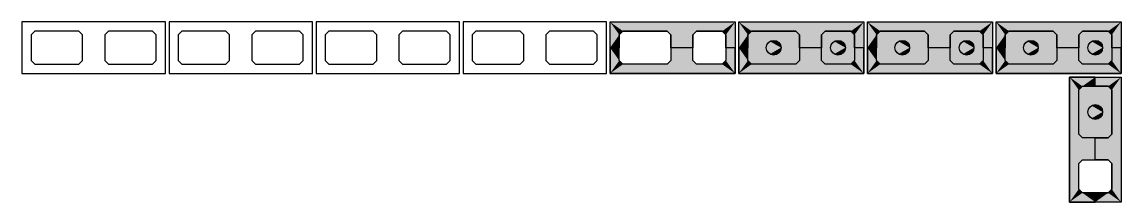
# Model space of a CAD drawing. Extents: x -1 to 122, y -1 to 61.
# Drawn here: x 25.3 to 31.28, y 19.12 to 20.1 of the extents above; entities that cross this region are included whole.
import ezdxf

# ---------------------------------------------------------------- set-up
doc = ezdxf.new("R2010")
doc.units = 0
doc.header["$MEASUREMENT"] = 0
for name, color, linetype in [('PENA_01', 1, 'CONTINUOUS'), ('PENA_02', 2, 'CONTINUOUS'), ('PENA_03', 3, 'CONTINUOUS'), ('PENA_11', 252, 'CONTINUOUS'), ('PENA_21', 100, 'CONTINUOUS')]:
    doc.layers.add(name, color=color, linetype=linetype)

msp = doc.modelspace()

# ---------------------------------------------------------------- linework, layer by layer
at = {"layer": 'PENA_01', "linetype": 'Continuous'}
for points in [[(25.631214, 20.034752), (25.611214, 20.054752), (25.371214, 20.054752), (25.351214, 20.034752), (25.351214, 19.894752), (25.371214, 19.874752), (25.611214, 19.874752), (25.631214, 19.894752), (25.631214, 20.034752)], [(26.031214, 20.034752), (26.011214, 20.054752), (25.771214, 20.054752), (25.751214, 20.034752), (25.751214, 19.894752), (25.771214, 19.874752), (26.011214, 19.874752), (26.031214, 19.894752), (26.031214, 20.034752)], [(26.431214, 20.034752), (26.411214, 20.054752), (26.171214, 20.054752), (26.151214, 20.034752), (26.151214, 19.894752), (26.171214, 19.874752), (26.411214, 19.874752), (26.431214, 19.894752), (26.431214, 20.034752)], [(26.831214, 20.034752), (26.811214, 20.054752), (26.571214, 20.054752), (26.551214, 20.034752), (26.551214, 19.894752), (26.571214, 19.874752), (26.811214, 19.874752), (26.831214, 19.894752), (26.831214, 20.034752)], [(27.231214, 20.034752), (27.211214, 20.054752), (26.971214, 20.054752), (26.951214, 20.034752), (26.951214, 19.894752), (26.971214, 19.874752), (27.211214, 19.874752), (27.231214, 19.894752), (27.231214, 20.034752)], [(27.631214, 20.034752), (27.611214, 20.054752), (27.371214, 20.054752), (27.351214, 20.034752), (27.351214, 19.894752), (27.371214, 19.874752), (27.611214, 19.874752), (27.631214, 19.894752), (27.631214, 20.034752)], [(28.031214, 20.034752), (28.011214, 20.054752), (27.771214, 20.054752), (27.751214, 20.034752), (27.751214, 19.894752), (27.771214, 19.874752), (28.011214, 19.874752), (28.031214, 19.894752), (28.031214, 20.034752)], [(28.431214, 20.034752), (28.411214, 20.054752), (28.171214, 20.054752), (28.151214, 20.034752), (28.151214, 19.894752), (28.171214, 19.874752), (28.411214, 19.874752), (28.431214, 19.894752), (28.431214, 20.034752)], [(28.811214, 19.874752), (28.571214, 19.874752), (28.551214, 19.894752), (28.551214, 20.034752), (28.571214, 20.054752), (28.811214, 20.054752), (28.831214, 20.034752), (28.831214, 19.894752), (28.811214, 19.874752)], [(29.111214, 19.874752), (28.971214, 19.874752), (28.951214, 19.894752), (28.951214, 20.034752), (28.971214, 20.054752), (29.111214, 20.054752), (29.131214, 20.034752), (29.131214, 19.894752), (29.111214, 19.874752)], [(29.511214, 19.874752), (29.271214, 19.874752), (29.251214, 19.894752), (29.251214, 20.034752), (29.271214, 20.054752), (29.511214, 20.054752), (29.531214, 20.034752), (29.531214, 19.894752), (29.511214, 19.874752)], [(29.811214, 19.874752), (29.671214, 19.874752), (29.651214, 19.894752), (29.651214, 20.034752), (29.671214, 20.054752), (29.811214, 20.054752), (29.831214, 20.034752), (29.831214, 19.894752), (29.811214, 19.874752)], [(30.211214, 19.874752), (29.971214, 19.874752), (29.951214, 19.894752), (29.951214, 20.034752), (29.971214, 20.054752), (30.211214, 20.054752), (30.231214, 20.034752), (30.231214, 19.894752), (30.211214, 19.874752)], [(30.511214, 19.874752), (30.371214, 19.874752), (30.351214, 19.894752), (30.351214, 20.034752), (30.371214, 20.054752), (30.511214, 20.054752), (30.531214, 20.034752), (30.531214, 19.894752), (30.511214, 19.874752)], [(30.911214, 19.874752), (30.671214, 19.874752), (30.651214, 19.894752), (30.651214, 20.034752), (30.671214, 20.054752), (30.911214, 20.054752), (30.931214, 20.034752), (30.931214, 19.894752), (30.911214, 19.874752)], [(31.211214, 19.874752), (31.071214, 19.874752), (31.051214, 19.894752), (31.051214, 20.034752), (31.071214, 20.054752), (31.211214, 20.054752), (31.231214, 20.034752), (31.231214, 19.894752), (31.211214, 19.874752)], [(31.051214, 19.494752), (31.051214, 19.734752), (31.071214, 19.754752), (31.211214, 19.754752), (31.231214, 19.734752), (31.231214, 19.494752), (31.211214, 19.474752), (31.071214, 19.474752), (31.051214, 19.494752)], [(31.051214, 19.194752), (31.051214, 19.334752), (31.071214, 19.354752), (31.211214, 19.354752), (31.231214, 19.334752), (31.231214, 19.194752), (31.211214, 19.174752), (31.071214, 19.174752), (31.051214, 19.194752)]]:
    msp.add_lwpolyline(points, dxfattribs=at)
at = {"layer": 'PENA_02', "linetype": 'Continuous'}
for points in [[(26.081214, 20.104752), (25.301214, 20.104752), (25.301214, 19.824752), (26.081214, 19.824752), (26.081214, 20.104752)], [(26.881214, 20.104752), (26.101214, 20.104752), (26.101214, 19.824752), (26.881214, 19.824752), (26.881214, 20.104752)], [(27.681214, 20.104752), (26.901214, 20.104752), (26.901214, 19.824752), (27.681214, 19.824752), (27.681214, 20.104752)], [(28.481214, 20.104752), (27.701214, 20.104752), (27.701214, 19.824752), (28.481214, 19.824752), (28.481214, 20.104752)], [(29.181214, 19.824752), (28.501214, 19.824752), (28.501214, 20.104752), (29.181214, 20.104752), (29.181214, 19.824752)], [(29.881214, 19.824752), (29.201214, 19.824752), (29.201214, 20.104752), (29.881214, 20.104752), (29.881214, 19.824752)], [(30.581214, 19.824752), (29.901214, 19.824752), (29.901214, 20.104752), (30.581214, 20.104752), (30.581214, 19.824752)], [(31.281214, 19.824752), (30.601214, 19.824752), (30.601214, 20.104752), (31.281214, 20.104752), (31.281214, 19.824752)], [(31.001214, 19.124752), (31.001214, 19.804752), (31.281214, 19.804752), (31.281214, 19.124752), (31.001214, 19.124752)]]:
    msp.add_lwpolyline(points, dxfattribs=at)
at = {"layer": 'PENA_03', "linetype": 'Continuous'}
for points in [[(29.531214, 19.894752), (29.511214, 19.874752), (29.271214, 19.874752), (29.251214, 19.894752), (29.251214, 20.034752), (29.271214, 20.054752), (29.511214, 20.054752), (29.531214, 20.034752), (29.531214, 19.894752)], [(29.831214, 19.894752), (29.811214, 19.874752), (29.671214, 19.874752), (29.651214, 19.894752), (29.651214, 20.034752), (29.671214, 20.054752), (29.811214, 20.054752), (29.831214, 20.034752), (29.831214, 19.894752)], [(30.231214, 19.894752), (30.211214, 19.874752), (29.971214, 19.874752), (29.951214, 19.894752), (29.951214, 20.034752), (29.971214, 20.054752), (30.211214, 20.054752), (30.231214, 20.034752), (30.231214, 19.894752)], [(30.531214, 19.894752), (30.511214, 19.874752), (30.371214, 19.874752), (30.351214, 19.894752), (30.351214, 20.034752), (30.371214, 20.054752), (30.511214, 20.054752), (30.531214, 20.034752), (30.531214, 19.894752)], [(30.931214, 19.894752), (30.911214, 19.874752), (30.671214, 19.874752), (30.651214, 19.894752), (30.651214, 20.034752), (30.671214, 20.054752), (30.911214, 20.054752), (30.931214, 20.034752), (30.931214, 19.894752)], [(31.231214, 19.894752), (31.211214, 19.874752), (31.071214, 19.874752), (31.051214, 19.894752), (31.051214, 20.034752), (31.071214, 20.054752), (31.211214, 20.054752), (31.231214, 20.034752), (31.231214, 19.894752)], [(31.071214, 19.474752), (31.051214, 19.494752), (31.051214, 19.734752), (31.071214, 19.754752), (31.211214, 19.754752), (31.231214, 19.734752), (31.231214, 19.494752), (31.211214, 19.474752), (31.071214, 19.474752)]]:
    msp.add_lwpolyline(points, dxfattribs=at)
for centre in [(29.391214, 19.964752), (29.741214, 19.964752), (30.091214, 19.964752), (30.441214, 19.964752), (30.791214, 19.964752), (31.141214, 19.964752), (31.141214, 19.614752)]:
    msp.add_circle(centre, 0.04, dxfattribs=at)
for points in [[(29.431214, 19.964752), (29.371214, 19.999393), (29.353626, 19.978433)], [(29.431214, 19.964752), (29.353626, 19.978433), (29.353626, 19.951071)], [(29.431214, 19.964752), (29.39816, 20.004144), (29.371214, 19.999393)], [(29.431214, 19.964752), (29.421855, 19.990463), (29.39816, 20.004144)], [(29.781214, 19.964752), (29.721214, 19.999393), (29.703626, 19.978433)], [(29.781214, 19.964752), (29.703626, 19.978433), (29.703626, 19.951071)], [(29.781214, 19.964752), (29.74816, 20.004144), (29.721214, 19.999393)], [(29.781214, 19.964752), (29.771855, 19.990463), (29.74816, 20.004144)], [(30.131214, 19.964752), (30.071214, 19.999393), (30.053626, 19.978433)], [(30.131214, 19.964752), (30.053626, 19.978433), (30.053626, 19.951071)], [(30.131214, 19.964752), (30.09816, 20.004144), (30.071214, 19.999393)], [(30.131214, 19.964752), (30.121855, 19.990463), (30.09816, 20.004144)], [(30.481214, 19.964752), (30.421214, 19.999393), (30.403626, 19.978433)], [(30.481214, 19.964752), (30.403626, 19.978433), (30.403626, 19.951071)], [(30.481214, 19.964752), (30.44816, 20.004144), (30.421214, 19.999393)], [(30.481214, 19.964752), (30.471855, 19.990463), (30.44816, 20.004144)], [(30.831214, 19.964752), (30.771214, 19.999393), (30.753626, 19.978433)], [(30.831214, 19.964752), (30.753626, 19.978433), (30.753626, 19.951071)], [(30.831214, 19.964752), (30.79816, 20.004144), (30.771214, 19.999393)], [(30.831214, 19.964752), (30.821855, 19.990463), (30.79816, 20.004144)], [(31.181214, 19.964752), (31.121214, 19.999393), (31.103626, 19.978433)], [(31.181214, 19.964752), (31.103626, 19.978433), (31.103626, 19.951071)], [(31.181214, 19.964752), (31.14816, 20.004144), (31.121214, 19.999393)], [(31.181214, 19.964752), (31.171855, 19.990463), (31.14816, 20.004144)], [(29.431214, 19.964752), (29.353626, 19.951071), (29.371214, 19.930111)], [(29.431214, 19.964752), (29.371214, 19.930111), (29.39816, 19.92536)], [(29.431214, 19.964752), (29.39816, 19.92536), (29.421855, 19.93904)], [(29.431214, 19.964752), (29.421855, 19.93904), (29.431214, 19.964752)], [(29.781214, 19.964752), (29.703626, 19.951071), (29.721214, 19.930111)], [(29.781214, 19.964752), (29.721214, 19.930111), (29.74816, 19.92536)], [(29.781214, 19.964752), (29.74816, 19.92536), (29.771855, 19.93904)], [(29.781214, 19.964752), (29.771855, 19.93904), (29.781214, 19.964752)], [(30.131214, 19.964752), (30.053626, 19.951071), (30.071214, 19.930111)], [(30.131214, 19.964752), (30.071214, 19.930111), (30.09816, 19.92536)], [(30.131214, 19.964752), (30.09816, 19.92536), (30.121855, 19.93904)], [(30.131214, 19.964752), (30.121855, 19.93904), (30.131214, 19.964752)], [(30.481214, 19.964752), (30.403626, 19.951071), (30.421214, 19.930111)], [(30.481214, 19.964752), (30.421214, 19.930111), (30.44816, 19.92536)], [(30.481214, 19.964752), (30.44816, 19.92536), (30.471855, 19.93904)], [(30.481214, 19.964752), (30.471855, 19.93904), (30.481214, 19.964752)], [(30.831214, 19.964752), (30.753626, 19.951071), (30.771214, 19.930111)], [(30.831214, 19.964752), (30.771214, 19.930111), (30.79816, 19.92536)], [(30.831214, 19.964752), (30.79816, 19.92536), (30.821855, 19.93904)], [(30.831214, 19.964752), (30.821855, 19.93904), (30.831214, 19.964752)], [(31.181214, 19.964752), (31.103626, 19.951071), (31.121214, 19.930111)], [(31.181214, 19.964752), (31.121214, 19.930111), (31.14816, 19.92536)], [(31.181214, 19.964752), (31.14816, 19.92536), (31.171855, 19.93904)], [(31.181214, 19.964752), (31.171855, 19.93904), (31.181214, 19.964752)], [(31.181214, 19.614752), (31.121214, 19.649393), (31.103626, 19.628433)], [(31.181214, 19.614752), (31.103626, 19.628433), (31.103626, 19.601071)], [(31.181214, 19.614752), (31.103626, 19.601071), (31.121214, 19.580111)], [(31.181214, 19.614752), (31.14816, 19.654144), (31.121214, 19.649393)], [(31.181214, 19.614752), (31.121214, 19.580111), (31.14816, 19.57536)], [(31.181214, 19.614752), (31.171855, 19.640463), (31.14816, 19.654144)], [(31.181214, 19.614752), (31.14816, 19.57536), (31.171855, 19.58904)], [(31.181214, 19.614752), (31.171855, 19.58904), (31.181214, 19.614752)]]:
    msp.add_solid(points, dxfattribs=at)
at = {"layer": 'PENA_11', "linetype": 'Continuous'}
for points in [[(29.531214, 19.894752), (29.251214, 20.034752), (29.271214, 20.054752)], [(29.531214, 19.894752), (29.251214, 19.894752), (29.251214, 20.034752)], [(29.531214, 19.894752), (29.271214, 20.054752), (29.511214, 20.054752)], [(29.531214, 19.894752), (29.511214, 20.054752), (29.531214, 20.034752)], [(29.531214, 19.894752), (29.531214, 20.034752), (29.531214, 19.894752)], [(29.831214, 19.894752), (29.651214, 20.034752), (29.671214, 20.054752)], [(29.831214, 19.894752), (29.651214, 19.894752), (29.651214, 20.034752)], [(29.831214, 19.894752), (29.671214, 20.054752), (29.811214, 20.054752)], [(29.831214, 19.894752), (29.811214, 20.054752), (29.831214, 20.034752)], [(29.831214, 19.894752), (29.831214, 20.034752), (29.831214, 19.894752)], [(30.231214, 19.894752), (29.951214, 20.034752), (29.971214, 20.054752)], [(30.231214, 19.894752), (29.951214, 19.894752), (29.951214, 20.034752)], [(30.231214, 19.894752), (29.971214, 20.054752), (30.211214, 20.054752)], [(30.231214, 19.894752), (30.211214, 20.054752), (30.231214, 20.034752)], [(30.231214, 19.894752), (30.231214, 20.034752), (30.231214, 19.894752)], [(30.531214, 19.894752), (30.351214, 20.034752), (30.371214, 20.054752)], [(30.531214, 19.894752), (30.351214, 19.894752), (30.351214, 20.034752)], [(30.531214, 19.894752), (30.371214, 20.054752), (30.511214, 20.054752)], [(30.531214, 19.894752), (30.511214, 20.054752), (30.531214, 20.034752)], [(30.531214, 19.894752), (30.531214, 20.034752), (30.531214, 19.894752)], [(30.931214, 19.894752), (30.651214, 20.034752), (30.671214, 20.054752)], [(30.931214, 19.894752), (30.651214, 19.894752), (30.651214, 20.034752)], [(30.931214, 19.894752), (30.671214, 20.054752), (30.911214, 20.054752)], [(30.931214, 19.894752), (30.911214, 20.054752), (30.931214, 20.034752)], [(30.931214, 19.894752), (30.931214, 20.034752), (30.931214, 19.894752)], [(31.231214, 19.894752), (31.051214, 20.034752), (31.071214, 20.054752)], [(31.231214, 19.894752), (31.051214, 19.894752), (31.051214, 20.034752)], [(31.231214, 19.894752), (31.071214, 20.054752), (31.211214, 20.054752)], [(31.231214, 19.894752), (31.211214, 20.054752), (31.231214, 20.034752)], [(31.231214, 19.894752), (31.231214, 20.034752), (31.231214, 19.894752)], [(29.531214, 19.894752), (29.271214, 19.874752), (29.251214, 19.894752)], [(29.531214, 19.894752), (29.511214, 19.874752), (29.271214, 19.874752)], [(29.831214, 19.894752), (29.671214, 19.874752), (29.651214, 19.894752)], [(29.831214, 19.894752), (29.811214, 19.874752), (29.671214, 19.874752)], [(30.231214, 19.894752), (29.971214, 19.874752), (29.951214, 19.894752)], [(30.231214, 19.894752), (30.211214, 19.874752), (29.971214, 19.874752)], [(30.531214, 19.894752), (30.371214, 19.874752), (30.351214, 19.894752)], [(30.531214, 19.894752), (30.511214, 19.874752), (30.371214, 19.874752)], [(30.931214, 19.894752), (30.671214, 19.874752), (30.651214, 19.894752)], [(30.931214, 19.894752), (30.911214, 19.874752), (30.671214, 19.874752)], [(31.231214, 19.894752), (31.071214, 19.874752), (31.051214, 19.894752)], [(31.231214, 19.894752), (31.211214, 19.874752), (31.071214, 19.874752)], [(31.071214, 19.474752), (31.051214, 19.734752), (31.071214, 19.754752)], [(31.071214, 19.474752), (31.051214, 19.494752), (31.051214, 19.734752)], [(31.071214, 19.474752), (31.071214, 19.754752), (31.211214, 19.754752)], [(31.071214, 19.474752), (31.211214, 19.754752), (31.231214, 19.734752)], [(31.071214, 19.474752), (31.231214, 19.734752), (31.231214, 19.494752)], [(31.071214, 19.474752), (31.231214, 19.494752), (31.211214, 19.474752)], [(31.071214, 19.474752), (31.211214, 19.474752), (31.071214, 19.474752)]]:
    msp.add_solid(points, dxfattribs=at)
at = {"layer": 'PENA_21', "linetype": 'Continuous'}
for points in [[(29.181214, 19.964752), (29.131214, 19.964752), (29.131214, 20.034752), (29.111214, 20.054752), (28.971214, 20.054752), (28.951214, 20.034752), (28.951214, 19.964752), (28.831214, 19.964752), (28.831214, 20.034752), (28.811214, 20.054752), (28.571214, 20.054752), (28.551214, 20.034752), (28.551214, 19.964752), (28.501214, 19.964752), (28.501214, 20.104752), (29.181214, 20.104752), (29.181214, 19.964752)], [(29.881214, 19.964752), (29.831214, 19.964752), (29.831214, 20.034752), (29.811214, 20.054752), (29.671214, 20.054752), (29.651214, 20.034752), (29.651214, 19.964752), (29.531214, 19.964752), (29.531214, 20.034752), (29.511214, 20.054752), (29.271214, 20.054752), (29.251214, 20.034752), (29.251214, 19.964752), (29.201214, 19.964752), (29.201214, 20.104752), (29.881214, 20.104752), (29.881214, 19.964752)], [(30.581214, 19.964752), (30.531214, 19.964752), (30.531214, 20.034752), (30.511214, 20.054752), (30.371214, 20.054752), (30.351214, 20.034752), (30.351214, 19.964752), (30.231214, 19.964752), (30.231214, 20.034752), (30.211214, 20.054752), (29.971214, 20.054752), (29.951214, 20.034752), (29.951214, 19.964752), (29.901214, 19.964752), (29.901214, 20.104752), (30.581214, 20.104752), (30.581214, 19.964752)], [(31.281214, 19.964752), (31.231214, 19.964752), (31.231214, 20.034752), (31.211214, 20.054752), (31.071214, 20.054752), (31.051214, 20.034752), (31.051214, 19.964752), (30.931214, 19.964752), (30.931214, 20.034752), (30.911214, 20.054752), (30.671214, 20.054752), (30.651214, 20.034752), (30.651214, 19.964752), (30.601214, 19.964752), (30.601214, 20.104752), (31.281214, 20.104752), (31.281214, 19.964752)], [(29.181214, 19.964752), (29.131214, 19.964752), (29.131214, 19.894752), (29.111214, 19.874752), (28.971214, 19.874752), (28.951214, 19.894752), (28.951214, 19.964752), (28.831214, 19.964752), (28.831214, 19.894752), (28.811214, 19.874752), (28.571214, 19.874752), (28.551214, 19.894752), (28.551214, 19.964752), (28.501214, 19.964752), (28.501214, 19.824752), (29.181214, 19.824752), (29.181214, 19.964752)], [(29.881214, 19.964752), (29.831214, 19.964752), (29.831214, 19.894752), (29.811214, 19.874752), (29.671214, 19.874752), (29.651214, 19.894752), (29.651214, 19.964752), (29.531214, 19.964752), (29.531214, 19.894752), (29.511214, 19.874752), (29.271214, 19.874752), (29.251214, 19.894752), (29.251214, 19.964752), (29.201214, 19.964752), (29.201214, 19.824752), (29.881214, 19.824752), (29.881214, 19.964752)], [(30.581214, 19.964752), (30.531214, 19.964752), (30.531214, 19.894752), (30.511214, 19.874752), (30.371214, 19.874752), (30.351214, 19.894752), (30.351214, 19.964752), (30.231214, 19.964752), (30.231214, 19.894752), (30.211214, 19.874752), (29.971214, 19.874752), (29.951214, 19.894752), (29.951214, 19.964752), (29.901214, 19.964752), (29.901214, 19.824752), (30.581214, 19.824752), (30.581214, 19.964752)], [(31.281214, 19.964752), (31.231214, 19.964752), (31.231214, 19.894752), (31.211214, 19.874752), (31.071214, 19.874752), (31.051214, 19.894752), (31.051214, 19.964752), (30.931214, 19.964752), (30.931214, 19.894752), (30.911214, 19.874752), (30.671214, 19.874752), (30.651214, 19.894752), (30.651214, 19.964752), (30.601214, 19.964752), (30.601214, 19.824752), (31.281214, 19.824752), (31.281214, 19.964752)], [(31.141214, 19.124752), (31.141214, 19.174752), (31.071214, 19.174752), (31.051214, 19.194752), (31.051214, 19.334752), (31.071214, 19.354752), (31.141214, 19.354752), (31.141214, 19.474752), (31.071214, 19.474752), (31.051214, 19.494752), (31.051214, 19.734752), (31.071214, 19.754752), (31.141214, 19.754752), (31.141214, 19.804752), (31.001214, 19.804752), (31.001214, 19.124752), (31.141214, 19.124752)], [(31.141214, 19.124752), (31.141214, 19.174752), (31.211214, 19.174752), (31.231214, 19.194752), (31.231214, 19.334752), (31.211214, 19.354752), (31.141214, 19.354752), (31.141214, 19.474752), (31.211214, 19.474752), (31.231214, 19.494752), (31.231214, 19.734752), (31.211214, 19.754752), (31.141214, 19.754752), (31.141214, 19.804752), (31.281214, 19.804752), (31.281214, 19.124752), (31.141214, 19.124752)]]:
    msp.add_lwpolyline(points, dxfattribs=at)
for points in [[(29.181214, 20.104752), (28.571214, 20.054752), (28.501214, 20.104752)], [(28.571214, 20.054752), (28.551214, 20.034752), (28.501214, 20.104752)], [(28.501214, 20.104752), (28.551214, 20.034752), (28.501214, 19.964752)], [(28.811214, 20.054752), (28.571214, 20.054752), (29.181214, 20.104752)], [(28.831214, 20.034752), (28.811214, 20.054752), (29.181214, 20.104752)], [(29.181214, 20.104752), (28.971214, 20.054752), (28.831214, 20.034752)], [(29.181214, 20.104752), (29.111214, 20.054752), (28.971214, 20.054752)], [(29.181214, 20.104752), (29.131214, 20.034752), (29.111214, 20.054752)], [(29.181214, 20.104752), (29.181214, 19.964752), (29.131214, 19.964752)], [(29.181214, 20.104752), (29.131214, 19.964752), (29.131214, 20.034752)], [(29.881214, 20.104752), (29.271214, 20.054752), (29.201214, 20.104752)], [(29.271214, 20.054752), (29.251214, 20.034752), (29.201214, 20.104752)], [(29.201214, 20.104752), (29.251214, 20.034752), (29.201214, 19.964752)], [(29.511214, 20.054752), (29.271214, 20.054752), (29.881214, 20.104752)], [(29.531214, 20.034752), (29.511214, 20.054752), (29.881214, 20.104752)], [(29.881214, 20.104752), (29.671214, 20.054752), (29.531214, 20.034752)], [(29.881214, 20.104752), (29.811214, 20.054752), (29.671214, 20.054752)], [(29.881214, 20.104752), (29.831214, 20.034752), (29.811214, 20.054752)], [(29.881214, 20.104752), (29.881214, 19.964752), (29.831214, 19.964752)], [(29.881214, 20.104752), (29.831214, 19.964752), (29.831214, 20.034752)], [(30.581214, 20.104752), (29.971214, 20.054752), (29.901214, 20.104752)], [(29.971214, 20.054752), (29.951214, 20.034752), (29.901214, 20.104752)], [(29.901214, 20.104752), (29.951214, 20.034752), (29.901214, 19.964752)], [(30.211214, 20.054752), (29.971214, 20.054752), (30.581214, 20.104752)], [(30.231214, 20.034752), (30.211214, 20.054752), (30.581214, 20.104752)], [(30.581214, 20.104752), (30.371214, 20.054752), (30.231214, 20.034752)], [(30.581214, 20.104752), (30.511214, 20.054752), (30.371214, 20.054752)], [(30.581214, 20.104752), (30.531214, 20.034752), (30.511214, 20.054752)], [(30.581214, 20.104752), (30.581214, 19.964752), (30.531214, 19.964752)], [(30.581214, 20.104752), (30.531214, 19.964752), (30.531214, 20.034752)], [(31.281214, 20.104752), (30.671214, 20.054752), (30.601214, 20.104752)], [(30.671214, 20.054752), (30.651214, 20.034752), (30.601214, 20.104752)], [(30.601214, 20.104752), (30.651214, 20.034752), (30.601214, 19.964752)], [(30.911214, 20.054752), (30.671214, 20.054752), (31.281214, 20.104752)], [(30.931214, 20.034752), (30.911214, 20.054752), (31.281214, 20.104752)], [(31.281214, 20.104752), (31.071214, 20.054752), (30.931214, 20.034752)], [(31.281214, 20.104752), (31.211214, 20.054752), (31.071214, 20.054752)], [(31.281214, 20.104752), (31.231214, 20.034752), (31.211214, 20.054752)], [(31.281214, 20.104752), (31.281214, 19.964752), (31.231214, 19.964752)], [(31.281214, 20.104752), (31.231214, 19.964752), (31.231214, 20.034752)], [(28.551214, 20.034752), (28.551214, 19.964752), (28.501214, 19.964752)], [(28.831214, 19.964752), (28.831214, 20.034752), (28.971214, 20.054752)], [(28.831214, 19.964752), (28.971214, 20.054752), (28.951214, 20.034752)], [(28.831214, 19.964752), (28.951214, 20.034752), (28.951214, 19.964752)], [(29.251214, 20.034752), (29.251214, 19.964752), (29.201214, 19.964752)], [(29.531214, 19.964752), (29.531214, 20.034752), (29.671214, 20.054752)], [(29.531214, 19.964752), (29.671214, 20.054752), (29.651214, 20.034752)], [(29.531214, 19.964752), (29.651214, 20.034752), (29.651214, 19.964752)], [(29.951214, 20.034752), (29.951214, 19.964752), (29.901214, 19.964752)], [(30.231214, 19.964752), (30.231214, 20.034752), (30.371214, 20.054752)], [(30.231214, 19.964752), (30.371214, 20.054752), (30.351214, 20.034752)], [(30.231214, 19.964752), (30.351214, 20.034752), (30.351214, 19.964752)], [(30.651214, 20.034752), (30.651214, 19.964752), (30.601214, 19.964752)], [(30.931214, 19.964752), (30.931214, 20.034752), (31.071214, 20.054752)], [(30.931214, 19.964752), (31.071214, 20.054752), (31.051214, 20.034752)], [(30.931214, 19.964752), (31.051214, 20.034752), (31.051214, 19.964752)], [(28.501214, 19.824752), (28.551214, 19.894752), (28.501214, 19.964752)], [(28.551214, 19.894752), (28.551214, 19.964752), (28.501214, 19.964752)], [(28.831214, 19.964752), (28.831214, 19.894752), (28.971214, 19.874752)], [(28.831214, 19.964752), (28.971214, 19.874752), (28.951214, 19.894752)], [(28.831214, 19.964752), (28.951214, 19.894752), (28.951214, 19.964752)], [(29.181214, 19.824752), (29.181214, 19.964752), (29.131214, 19.964752)], [(29.181214, 19.824752), (29.131214, 19.964752), (29.131214, 19.894752)], [(29.201214, 19.824752), (29.251214, 19.894752), (29.201214, 19.964752)], [(29.251214, 19.894752), (29.251214, 19.964752), (29.201214, 19.964752)], [(29.531214, 19.964752), (29.531214, 19.894752), (29.671214, 19.874752)], [(29.531214, 19.964752), (29.671214, 19.874752), (29.651214, 19.894752)], [(29.531214, 19.964752), (29.651214, 19.894752), (29.651214, 19.964752)], [(29.881214, 19.824752), (29.881214, 19.964752), (29.831214, 19.964752)], [(29.881214, 19.824752), (29.831214, 19.964752), (29.831214, 19.894752)], [(29.901214, 19.824752), (29.951214, 19.894752), (29.901214, 19.964752)], [(29.951214, 19.894752), (29.951214, 19.964752), (29.901214, 19.964752)], [(30.231214, 19.964752), (30.231214, 19.894752), (30.371214, 19.874752)], [(30.231214, 19.964752), (30.371214, 19.874752), (30.351214, 19.894752)], [(30.231214, 19.964752), (30.351214, 19.894752), (30.351214, 19.964752)], [(30.581214, 19.824752), (30.581214, 19.964752), (30.531214, 19.964752)], [(30.581214, 19.824752), (30.531214, 19.964752), (30.531214, 19.894752)], [(30.601214, 19.824752), (30.651214, 19.894752), (30.601214, 19.964752)], [(30.651214, 19.894752), (30.651214, 19.964752), (30.601214, 19.964752)], [(30.931214, 19.964752), (30.931214, 19.894752), (31.071214, 19.874752)], [(30.931214, 19.964752), (31.071214, 19.874752), (31.051214, 19.894752)], [(30.931214, 19.964752), (31.051214, 19.894752), (31.051214, 19.964752)], [(31.281214, 19.824752), (31.281214, 19.964752), (31.231214, 19.964752)], [(31.281214, 19.824752), (31.231214, 19.964752), (31.231214, 19.894752)], [(28.571214, 19.874752), (28.551214, 19.894752), (28.501214, 19.824752)], [(29.181214, 19.824752), (28.571214, 19.874752), (28.501214, 19.824752)], [(28.811214, 19.874752), (28.571214, 19.874752), (29.181214, 19.824752)], [(28.831214, 19.894752), (28.811214, 19.874752), (29.181214, 19.824752)], [(29.181214, 19.824752), (28.971214, 19.874752), (28.831214, 19.894752)], [(29.181214, 19.824752), (29.111214, 19.874752), (28.971214, 19.874752)], [(29.181214, 19.824752), (29.131214, 19.894752), (29.111214, 19.874752)], [(29.271214, 19.874752), (29.251214, 19.894752), (29.201214, 19.824752)], [(29.881214, 19.824752), (29.271214, 19.874752), (29.201214, 19.824752)], [(29.511214, 19.874752), (29.271214, 19.874752), (29.881214, 19.824752)], [(29.531214, 19.894752), (29.511214, 19.874752), (29.881214, 19.824752)], [(29.881214, 19.824752), (29.671214, 19.874752), (29.531214, 19.894752)], [(29.881214, 19.824752), (29.811214, 19.874752), (29.671214, 19.874752)], [(29.881214, 19.824752), (29.831214, 19.894752), (29.811214, 19.874752)], [(29.971214, 19.874752), (29.951214, 19.894752), (29.901214, 19.824752)], [(30.581214, 19.824752), (29.971214, 19.874752), (29.901214, 19.824752)], [(30.211214, 19.874752), (29.971214, 19.874752), (30.581214, 19.824752)], [(30.231214, 19.894752), (30.211214, 19.874752), (30.581214, 19.824752)], [(30.581214, 19.824752), (30.371214, 19.874752), (30.231214, 19.894752)], [(30.581214, 19.824752), (30.511214, 19.874752), (30.371214, 19.874752)], [(30.581214, 19.824752), (30.531214, 19.894752), (30.511214, 19.874752)], [(30.671214, 19.874752), (30.651214, 19.894752), (30.601214, 19.824752)], [(31.281214, 19.824752), (30.671214, 19.874752), (30.601214, 19.824752)], [(30.911214, 19.874752), (30.671214, 19.874752), (31.281214, 19.824752)], [(30.931214, 19.894752), (30.911214, 19.874752), (31.281214, 19.824752)], [(31.281214, 19.824752), (31.071214, 19.874752), (30.931214, 19.894752)], [(31.281214, 19.824752), (31.211214, 19.874752), (31.071214, 19.874752)], [(31.281214, 19.824752), (31.231214, 19.894752), (31.211214, 19.874752)], [(31.141214, 19.804752), (31.001214, 19.804752), (31.071214, 19.754752)], [(31.071214, 19.754752), (31.001214, 19.804752), (31.051214, 19.734752)], [(31.001214, 19.804752), (31.051214, 19.194752), (31.051214, 19.734752)], [(31.001214, 19.124752), (31.051214, 19.194752), (31.001214, 19.804752)], [(31.141214, 19.754752), (31.141214, 19.804752), (31.071214, 19.754752)], [(31.211214, 19.754752), (31.141214, 19.754752), (31.281214, 19.804752)], [(31.141214, 19.754752), (31.141214, 19.804752), (31.281214, 19.804752)], [(31.231214, 19.734752), (31.211214, 19.754752), (31.281214, 19.804752)], [(31.231214, 19.494752), (31.281214, 19.804752), (31.231214, 19.334752)], [(31.231214, 19.334752), (31.281214, 19.804752), (31.231214, 19.194752)], [(31.281214, 19.804752), (31.281214, 19.124752), (31.231214, 19.194752)], [(31.231214, 19.494752), (31.231214, 19.734752), (31.281214, 19.804752)], [(31.051214, 19.734752), (31.051214, 19.194752), (31.051214, 19.334752)], [(31.051214, 19.734752), (31.051214, 19.494752), (31.051214, 19.334752)], [(31.071214, 19.354752), (31.051214, 19.494752), (31.051214, 19.334752)], [(31.071214, 19.354752), (31.071214, 19.474752), (31.051214, 19.494752)], [(31.141214, 19.354752), (31.071214, 19.474752), (31.071214, 19.354752)], [(31.141214, 19.354752), (31.141214, 19.474752), (31.071214, 19.474752)], [(31.141214, 19.354752), (31.211214, 19.474752), (31.211214, 19.354752)], [(31.141214, 19.354752), (31.141214, 19.474752), (31.211214, 19.474752)], [(31.211214, 19.474752), (31.231214, 19.494752), (31.211214, 19.354752)], [(31.211214, 19.354752), (31.231214, 19.494752), (31.231214, 19.334752)], [(31.071214, 19.174752), (31.051214, 19.194752), (31.001214, 19.124752)], [(31.071214, 19.174752), (31.001214, 19.124752), (31.141214, 19.124752)], [(31.071214, 19.174752), (31.141214, 19.124752), (31.141214, 19.174752)], [(31.281214, 19.124752), (31.141214, 19.124752), (31.211214, 19.174752)], [(31.211214, 19.174752), (31.141214, 19.124752), (31.141214, 19.174752)], [(31.231214, 19.194752), (31.281214, 19.124752), (31.211214, 19.174752)]]:
    msp.add_solid(points, dxfattribs=at)

doc.saveas('drawing.dxf')
